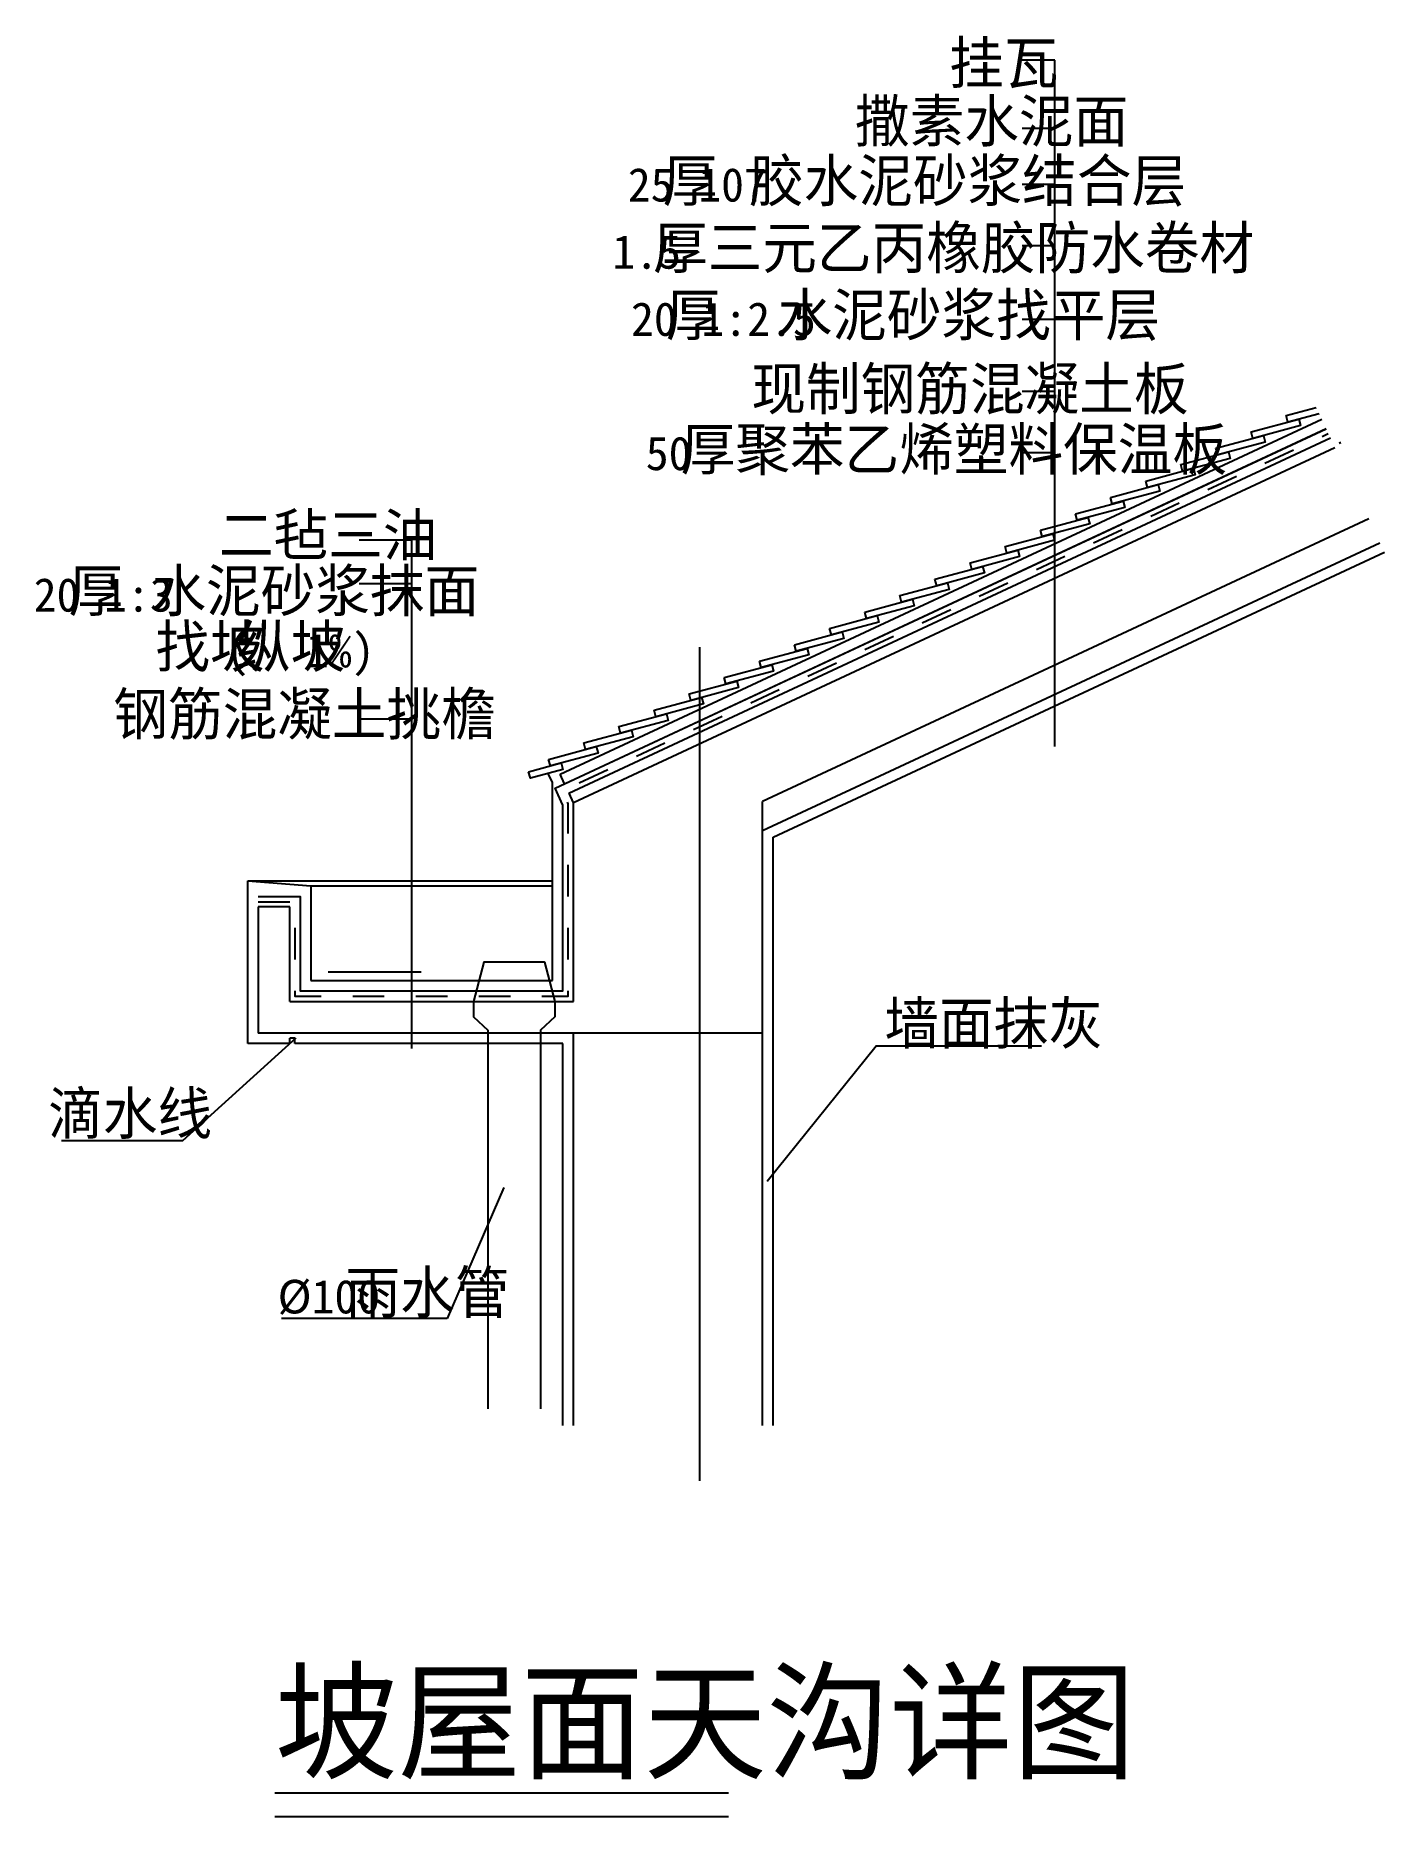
# Model space of a CAD drawing. Header units: metres. Extents: x 8216 to 10783, y 3414 to 6804.
import ezdxf

# ---------------------------------------------------------------- set-up
doc = ezdxf.new("R2010")
doc.units = ezdxf.units.M
for name, color, linetype in [('DOTE', 1, 'Continuous'), ('PUB_DIM', 3, 'Continuous'), ('PUB_HATCH', 7, 'Continuous'), ('PUB_TEXT', 7, 'Continuous'), ('S_SURFACE', 6, 'Continuous'), ('SURFACE', 6, 'Continuous'), ('WALL', 255, 'Continuous')]:
    doc.layers.add(name, color=color, linetype=linetype)

# ---------------------------------------------------------------- blocks, each defined once
blk = doc.blocks.new('M_N17CZG')
at = {"layer": 'DOTE'}
blk.add_line((-120, 1439.88), (-120, -147.25), dxfattribs=at)
at = {"layer": 'PUB_DIM'}
for p, q in [((556.19, 2557.23), (493.81, 2557.23)), ((556.19, 1251.06), (556.19, 2557.23)), ((556.19, 2427.16), (493.81, 2427.16)), ((556.19, 2320.43), (493.81, 2320.43)), ((556.19, 2203.69), (493.81, 2203.69)), ((556.19, 2063.61), (493.81, 2063.61)), ((556.19, 1926.87), (493.81, 1926.87)), ((556.19, 1810.13), (493.81, 1810.13)), ((-667.85, 1643.68), (-768.03, 1643.68)), ((-667.85, 675.89), (-667.85, 1643.68)), ((-667.85, 1560.37), (-768.03, 1560.37)), ((-667.85, 1302.89), (-768.03, 1302.89)), ((-492.28, 411.55), (-600.05, 161.77)), ((-600.05, 161.77), (-915.93, 161.77))]:
    blk.add_line(p, q, dxfattribs=at)
for points in [[(-649.99, 821.27), (-827.03, 821.27)], [(-888.53, 695.37), (-1103.97, 500.1), (-1334.47, 500.1)], [(8.55, 423.35), (216.15, 681.1), (530.7, 681.1)]]:
    blk.add_lwpolyline(points, dxfattribs=at)
at = {"layer": 'PUB_HATCH'}
for p, q in [((-385.36, 1198.08), (1064.34, 1874.08)), ((-376.9, 1179.95), (1072.8, 1855.96)), ((-376.9, 1179.95), (-385.36, 1198.08)), ((-360, 1143.7), (-368.45, 1161.82)), ((-900, 765.37), (-900, 945.37))]:
    blk.add_line(p, q, dxfattribs=at)
at = {"layer": 'S_SURFACE'}
for p, q in [((0, 1090.89), (1174.83, 1638.72)), ((20, 1078.15), (1183.28, 1620.6)), ((-400, 1182.15), (-408.12, 1199.57)), ((-400, 805.37), (-400, 1182.15)), ((20, -41.56), (20, 1078.15)), ((-980, 995.37), (-860, 985.37)), ((-980, 995.37), (-400, 995.37)), ((-980, 685.37), (-980, 995.37)), ((-860, 985.37), (-400, 985.37)), ((-860, 985.37), (-860, 805.37)), ((-860, 805.37), (-400, 805.37)), ((-900, 685.37), (-980, 685.37)), ((-900, 685.37), (-900, 695.37)), ((-890, 695.37), (-900, 695.37)), ((-890, 685.37), (-890, 695.37)), ((-380, 685.37), (-890, 685.37)), ((-380, -41.56), (-380, 685.37))]:
    blk.add_line(p, q, dxfattribs=at)
for points in [[(-414.85, 840.12), (-530.54, 840.12), (-550.16, 765.61), (-550.16, 736.2), (-522.69, 710.71), (-522.69, -10.26)], [(-414.85, 840.12), (-414.85, 840.12), (-395.22, 765.61), (-395.22, 736.2), (-422.69, 710.71), (-422.69, -10.26)]]:
    blk.add_lwpolyline(points, dxfattribs=at)
at = {"layer": 'SURFACE'}
for points in [[(-960, 965.37), (-880, 965.37), (-880, 785.37), (-380, 785.37), (-380, 1139.26), (-395.03, 1171.5), (1072.2, 1855.68)], [(1064.82, 1841.2), (1076.43, 1846.62)], [(956.07, 1790.49), (1010.44, 1815.85)], [(847.31, 1739.78), (901.69, 1765.13)], [(738.55, 1689.06), (792.93, 1714.42)], [(629.8, 1638.35), (684.17, 1663.7)], [(521.04, 1587.63), (575.42, 1612.99)], [(412.28, 1536.92), (466.66, 1562.28)], [(303.52, 1486.2), (357.9, 1511.56)], [(194.77, 1435.49), (249.15, 1460.85)], [(86.01, 1384.78), (140.39, 1410.13)], [(-22.75, 1334.06), (31.63, 1359.42)], [(-131.5, 1283.35), (-77.13, 1308.71)], [(-240.26, 1232.63), (-185.88, 1257.99)], [(-349.02, 1181.92), (-294.64, 1207.28)], [(-370, 1085.37), (-370, 1141.48), (-371.64, 1145.01)], [(-370, 965.37), (-370, 1025.37)], [(-960, 955.37), (-900, 955.37)], [(-890, 905.37), (-890, 845.37)], [(-370, 845.37), (-370, 905.37)], [(-890, 785.37), (-890, 775.37), (-840, 775.37)], [(-420, 775.37), (-370, 775.37), (-370, 785.37)], [(-780, 775.37), (-720, 775.37)], [(-660, 775.37), (-600, 775.37)], [(-540, 775.37), (-480, 775.37)]]:
    blk.add_lwpolyline(points, dxfattribs=at)
at = {"layer": 'WALL'}
for p, q in [((1080.65, 1837.55), (-369.05, 1161.55)), ((1097.89, 1830.96), (1099.11, 1826.71)), ((1089.11, 1819.43), (-360, 1143.7)), ((1153.7, 1684.04), (0, 1146.06)), ((-360, 765.37), (-360, 1143.73)), ((0, -41.56), (0, 1146.06)), ((-900, 945.37), (-960, 945.37)), ((-960, 945.37), (-960, 705.37)), ((-900, 765.37), (-360, 765.37)), ((0, 705.37), (-960, 705.37)), ((-360, -41.56), (-360, 705.37))]:
    blk.add_line(p, q, dxfattribs=at)
for points in [[(929.59, 1849.69), (1020.24, 1873.98), (1023.56, 1861.61), (932.9, 1837.32)], [(929.59, 1849.69), (1020.24, 1873.98), (1023.56, 1861.61), (932.9, 1837.32)], [(862.75, 1818.52), (953.4, 1842.81), (956.72, 1830.44), (866.06, 1806.15)], [(862.75, 1818.52), (953.4, 1842.81), (956.72, 1830.44), (866.06, 1806.15)], [(795.91, 1787.35), (886.56, 1811.64), (889.88, 1799.27), (799.22, 1774.98)], [(795.91, 1787.35), (886.56, 1811.64), (889.88, 1799.27), (799.22, 1774.98)], [(729.07, 1756.18), (819.72, 1780.48), (823.04, 1768.1), (732.38, 1743.81)], [(729.07, 1756.18), (819.72, 1780.48), (823.04, 1768.1), (732.38, 1743.81)], [(662.23, 1725.02), (752.88, 1749.31), (756.2, 1736.94), (665.54, 1712.65)], [(662.23, 1725.02), (752.88, 1749.31), (756.2, 1736.94), (665.54, 1712.65)], [(595.39, 1693.85), (686.04, 1718.14), (689.36, 1705.77), (598.7, 1681.48)], [(595.39, 1693.85), (686.04, 1718.14), (689.36, 1705.77), (598.7, 1681.48)], [(528.55, 1662.68), (619.2, 1686.97), (622.52, 1674.6), (531.86, 1650.31)], [(528.55, 1662.68), (619.2, 1686.97), (622.52, 1674.6), (531.86, 1650.31)], [(528.55, 1662.68), (619.2, 1686.97), (622.52, 1674.6), (531.86, 1650.31)], [(528.55, 1662.68), (619.2, 1686.97), (622.52, 1674.6), (531.86, 1650.31)], [(461.71, 1631.51), (552.36, 1655.8), (555.67, 1643.43), (465.02, 1619.14)], [(461.71, 1631.51), (552.36, 1655.8), (555.67, 1643.43), (465.02, 1619.14)], [(328.02, 1569.18), (418.68, 1593.47), (421.99, 1581.1), (331.34, 1556.8)], [(328.02, 1569.18), (418.68, 1593.47), (421.99, 1581.1), (331.34, 1556.8)], [(394.86, 1600.34), (485.52, 1624.63), (488.83, 1612.26), (398.18, 1587.97)], [(394.86, 1600.34), (485.52, 1624.63), (488.83, 1612.26), (398.18, 1587.97)], [(261.18, 1538.01), (351.84, 1562.3), (355.15, 1549.93), (264.5, 1525.64)], [(261.18, 1538.01), (351.84, 1562.3), (355.15, 1549.93), (264.5, 1525.64)], [(194.34, 1506.84), (285, 1531.13), (288.31, 1518.76), (197.66, 1494.47)], [(194.34, 1506.84), (285, 1531.13), (288.31, 1518.76), (197.66, 1494.47)], [(127.5, 1475.67), (218.16, 1499.96), (221.47, 1487.59), (130.82, 1463.3)], [(127.5, 1475.67), (218.16, 1499.96), (221.47, 1487.59), (130.82, 1463.3)], [(60.66, 1444.5), (151.32, 1468.79), (154.63, 1456.42), (63.98, 1432.13)], [(60.66, 1444.5), (151.32, 1468.79), (154.63, 1456.42), (63.98, 1432.13)], [(-6.18, 1413.33), (84.48, 1437.62), (87.79, 1425.25), (-2.86, 1400.96)], [(-6.18, 1413.33), (84.48, 1437.62), (87.79, 1425.25), (-2.86, 1400.96)], [(-6.18, 1413.33), (84.48, 1437.62), (87.79, 1425.25), (-2.86, 1400.96)], [(-6.18, 1413.33), (84.48, 1437.62), (87.79, 1425.25), (-2.86, 1400.96)], [(-73.02, 1382.17), (17.64, 1406.46), (20.95, 1394.09), (-69.7, 1369.8)], [(-73.02, 1382.17), (17.64, 1406.46), (20.95, 1394.09), (-69.7, 1369.8)], [(-139.86, 1351), (-49.2, 1375.29), (-45.89, 1362.92), (-136.54, 1338.63)], [(-139.86, 1351), (-49.2, 1375.29), (-45.89, 1362.92), (-136.54, 1338.63)], [(-206.7, 1319.83), (-116.04, 1344.12), (-112.73, 1331.75), (-203.38, 1307.46)], [(-206.7, 1319.83), (-116.04, 1344.12), (-112.73, 1331.75), (-203.38, 1307.46)], [(-206.7, 1319.83), (-116.04, 1344.12), (-112.73, 1331.75), (-203.38, 1307.46)], [(-206.7, 1319.83), (-116.04, 1344.12), (-112.73, 1331.75), (-203.38, 1307.46)], [(-273.54, 1288.66), (-182.89, 1312.95), (-179.57, 1300.58), (-270.23, 1276.29)], [(-273.54, 1288.66), (-182.89, 1312.95), (-179.57, 1300.58), (-270.23, 1276.29)], [(-340.38, 1257.49), (-249.73, 1281.78), (-246.41, 1269.41), (-337.07, 1245.12)], [(-340.38, 1257.49), (-249.73, 1281.78), (-246.41, 1269.41), (-337.07, 1245.12)], [(-407.22, 1226.32), (-316.57, 1250.62), (-313.25, 1238.25), (-403.91, 1213.95)], [(-407.22, 1226.32), (-316.57, 1250.62), (-313.25, 1238.25), (-403.91, 1213.95)], [(-445.28, 1202.77), (-383.41, 1219.45), (-380.09, 1207.08), (-441.96, 1190.4)], [(-445.28, 1202.77), (-383.41, 1219.45), (-380.09, 1207.08), (-441.96, 1190.4)]]:
    blk.add_lwpolyline(points, close=True, dxfattribs=at)
for points in [[(996.43, 1880.86), (1053.57, 1896.17)], [(996.43, 1880.86), (1053.57, 1896.17)], [(1059.14, 1884.4), (999.74, 1868.49), (996.43, 1880.86)], [(1059.14, 1884.4), (999.74, 1868.49), (996.43, 1880.86)]]:
    blk.add_lwpolyline(points, dxfattribs=at)
at = {"layer": 'PUB_TEXT'}
for s, height, p in [('挂瓦', 80, (355.08, 2512.44)), ('撒素水泥面', 80, (175.8, 2401.69)), ('厚', 80, (-190.22, 2288.17)), ('胶水泥砂浆结合层', 80, (-25.93, 2288.17)), ('25', 64, (-256.57, 2288.17)), ('107', 64, (-122.55, 2288.17)), ('厚三元乙丙橡胶防水卷材', 80, (-208.64, 2160.35)), ('1.5', 64, (-285.96, 2160.35)), ('厚', 80, (-184.11, 2032.54)), ('水泥砂浆找平层', 80, (28.41, 2032.54)), ('20', 64, (-250.45, 2032.54)), ('1:2.5', 64, (-116.43, 2032.54)), ('现制钢筋混凝土板', 80, (-21.37, 1891.94)), ('厚聚苯乙烯塑料保温板', 80, (-156.06, 1776.91)), ('50', 64, (-222.41, 1776.91)), ('二毡三油', 80, (-1034.84, 1613.55)), ('厚', 80, (-1320.88, 1507.53)), ('水泥砂浆抹面', 80, (-1163.22, 1507.53)), ('20', 64, (-1387.23, 1507.53)), ('1:3', 64, (-1253.21, 1507.53)), ('找坡', 80, (-1155.64, 1401.5)), ('纵坡', 80, (-1002.16, 1401.5)), ('(', 64, (-1021.15, 1401.5)), ('1%)', 64, (-868.97, 1401.5)), ('钢筋混凝土挑檐', 80, (-1235.67, 1272.76)), ('墙面抹灰', 80, (231.88, 684.25)), ('滴水线', 80, (-1359.62, 512.58)), ('%%C100', 64, (-923.1, 171.56)), ('雨水管', 80, (-793.76, 171.56))]:
    blk.add_text(s, height=height, dxfattribs=at).set_placement(p)

msp = doc.modelspace()

# ---------------------------------------------------------------- linework, layer by layer
at = {"layer": 'PUB_TEXT'}
for points in [[(8671.86, 3459.08), (9534.96, 3459.08)], [(8671.86, 3414.08), (9534.96, 3414.08)]]:
    msp.add_lwpolyline(points, dxfattribs=at)

# ---------------------------------------------------------------- block references
msp.add_blockref('M_N17CZG', (9600, 4200))

# ---------------------------------------------------------------- texts
msp.add_text('坡屋面天沟详图', height=180, dxfattribs=at).set_placement((8671.86, 3504.08))

doc.saveas('drawing.dxf')
